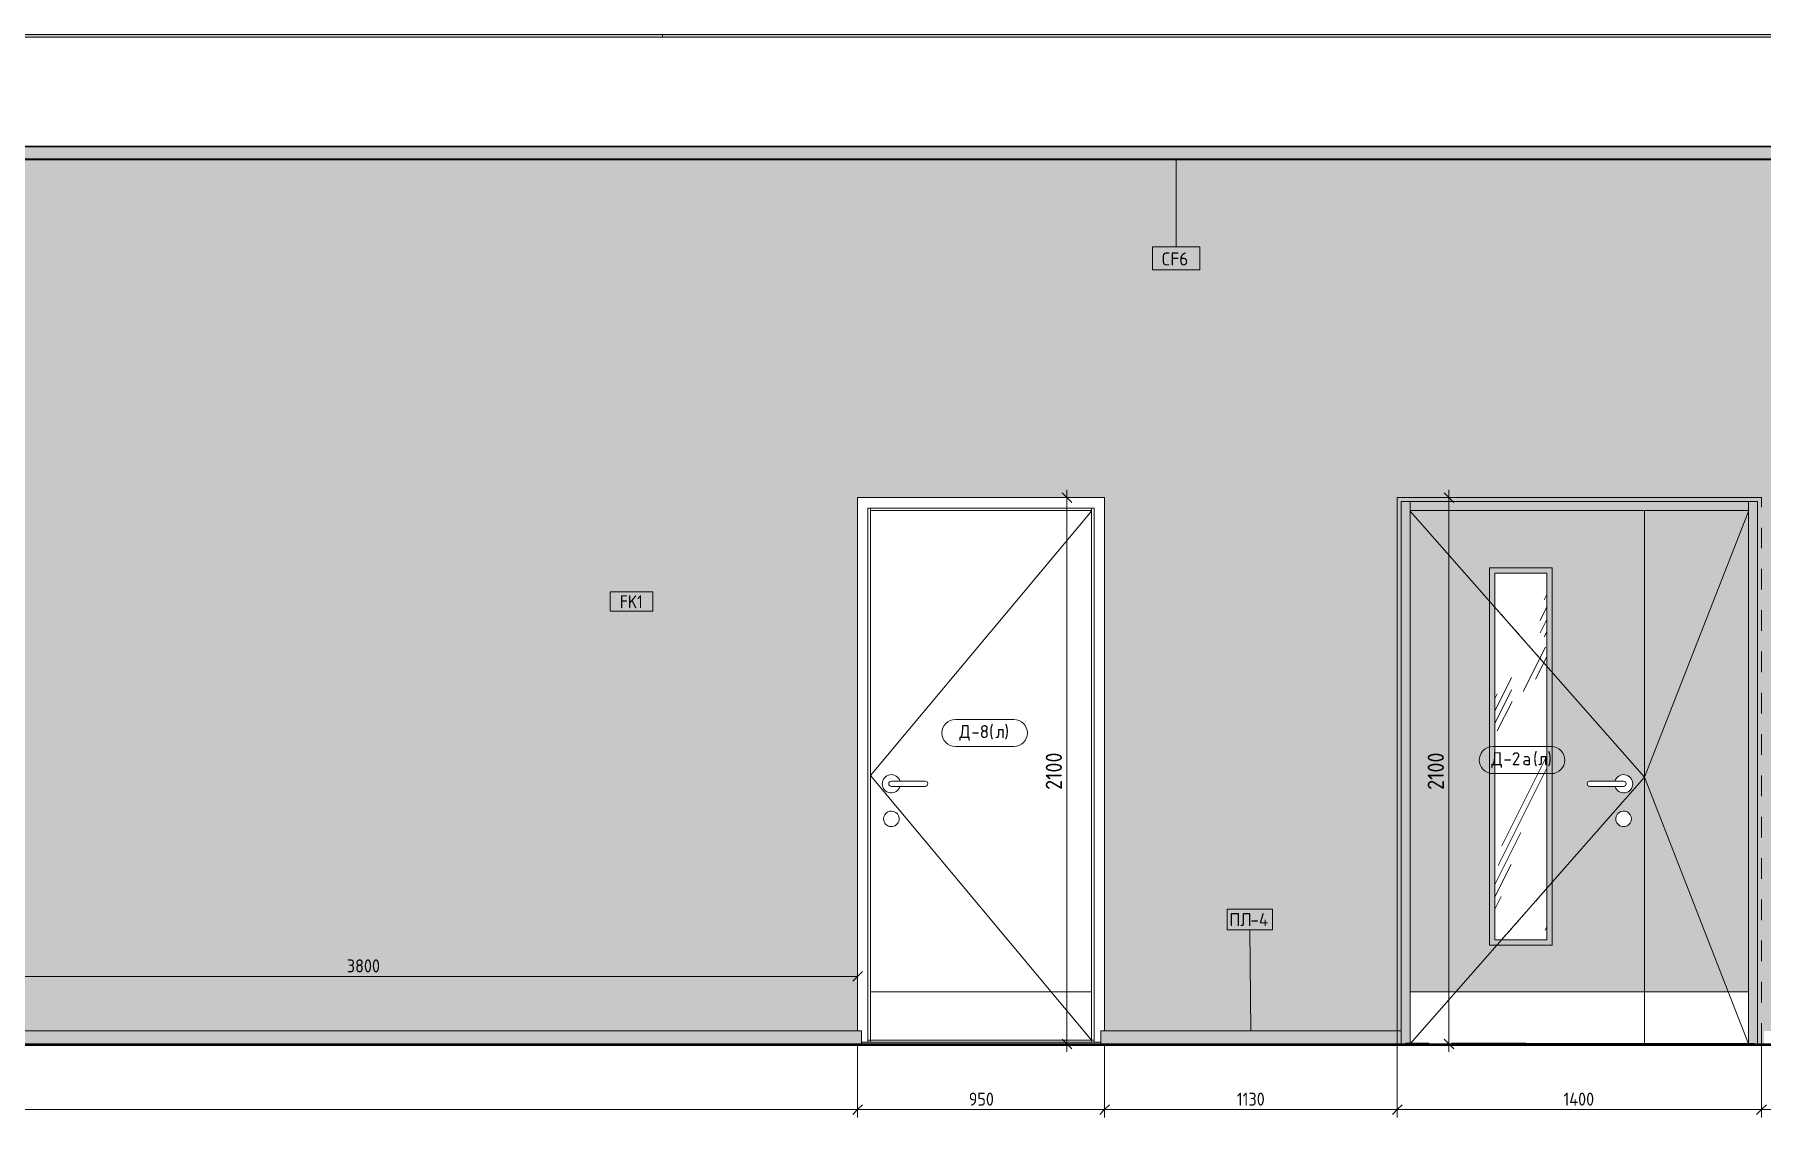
# Model space of a CAD drawing. Header units: millimetres. Extents: x 95091 to 185761, y -1987 to 15323.
# Drawn here: x 166657 to 173296, y 8117 to 12280 of the extents above; entities that cross this region are included whole.
import ezdxf

# ---------------------------------------------------------------- set-up
doc = ezdxf.new("R2010")
doc.units = ezdxf.units.MM
doc.linetypes.add('200_ШТРИХ__ш1_п0_6_', pattern=[40, 25, -15])
doc.linetypes.add('Штрих', pattern=[158.75, 79.375, -79.375])
for name, color, linetype, lineweight in [('A-ANNO-DIMS', 7, 'Continuous', 9), ('A-ANNO-DIMS-25', 7, 'Continuous', 9), ('A-CLNG-IDEN', 7, 'Continuous', 9), ('A-DETL', 7, 'Continuous', 9), ('A-DOOR', 7, 'Continuous', 9), ('A-DOOR-2', 7, 'Штрих', 9), ('A-DOOR-3', 7, '200_ШТРИХ__ш1_п0_6_', 9), ('A-DOOR-FRAM-1', 7, 'Continuous', 9), ('A-DOOR-IDEN', 7, 'Continuous', 9), ('A-FLOR', 7, 'Continuous', 9), ('A-GENM', 7, 'Continuous', 9), ('A-GENM-IDEN', 7, 'Continuous', 9), ('A-WALL-IDEN', 7, 'Continuous', 9), ('A-WALL-PATT', 7, 'Continuous', 9), ('I-WALL', 7, 'Continuous', 9), ('Ограждение', 7, 'Continuous', 9), ('Поручни', 7, 'Continuous', 9)]:
    doc.layers.add(name, color=color, linetype=linetype, lineweight=lineweight)
for name, color, linetype, lineweight, true_color in [('A-CLNG-1', 7, 'Continuous', 9, 0x787878), ('A-CLNG-FNSH-1', 7, 'Continuous', 30, 0x3c3c3c), ('A-FLOR-1', 7, 'Continuous', 9, 0x787878), ('A-FLOR-FNSH-1', 7, 'Continuous', 30, 0x3c3c3c)]:
    doc.layers.add(name, color=color, linetype=linetype, lineweight=lineweight, true_color=true_color)
doc.styles.add('GOST Common_5', font='GOST_Common.ttf', dxfattribs={"width": 0.9, "height": 50})
doc.styles.add('GOST Common_6', font='GOST_Common.ttf', dxfattribs={"height": 50})
doc.styles.add('ISOCPEUR_2', font='isocpeur.ttf', dxfattribs={"width": 0.9, "height": 62.5})
doc.styles.add('ISOCPEUR_3', font='isocpeur.ttf', dxfattribs={"width": 0.9, "height": 50})
doc.dimstyles.new('ISO-2_0_0_9К_Средний_округл2', dxfattribs={"dimscale": 304.8, "dimtxt": 49.799059, "dimasz": 0.123031, "dimexe": 0.098425, "dimexo": 0, "dimgap": 0, "dimtad": 1, "dimdec": 0, "dimrnd": 10, "dimzin": 0, "dimdsep": 46, "dimtxsty": 'ISOCPEUR_3', "dimblk1": 'OBLIQUE', "dimblk2": 'OBLIQUE', "dimsah": 1, "dimcen": 0.09, "dimdle": 0.098425, "dimazin": 0, "dimtfac": 1, "dimtdec": 4, "dimtix": 1, "dimtmove": 0, "dimatfit": 3, "dimfxl": 1, "dimtvp": 1, "dimtolj": 1, "dimtzin": 0, "dimarcsym": 2})
doc.dimstyles.new('ISO-2_5_0_9К_БОЛЬШОЙ_1', dxfattribs={"dimscale": 304.8, "dimtxt": 62.248823, "dimasz": 0.123031, "dimexe": 0.098425, "dimexo": 0.246063, "dimgap": 0, "dimtad": 1, "dimdec": 0, "dimrnd": 10, "dimzin": 0, "dimdsep": 46, "dimtxsty": 'ISOCPEUR_2', "dimblk1": 'OBLIQUE', "dimblk2": 'OBLIQUE', "dimsah": 1, "dimcen": 0.09, "dimdle": 0.098425, "dimazin": 0, "dimtfac": 1, "dimtdec": 4, "dimtix": 1, "dimtmove": 0, "dimatfit": 3, "dimfxl": 1, "dimtvp": 1, "dimtolj": 1, "dimtzin": 0, "dimarcsym": 2})

# ---------------------------------------------------------------- blocks, each defined once
blk = doc.blocks.new('110_Дверь_СКБ_2Ст - Д-2а_л_ Из коридора на лестницу-32216062-Развертка 3_42-3')
at = {"layer": 'A-DOOR'}
h = blk.add_hatch(color=256, dxfattribs=at)
h.paths.add_polyline_path([(-108792.5, 8600), (-108155, 8600), (-108155, 10450), (-109055, 10450), (-109055, 8600), (-108892.5, 8600)])
h.paths.add_polyline_path([(-108530, 8800), (-108730, 8800), (-108730, 10210), (-108530, 10210), (-108530, 8880.3)])
h.paths.add_polyline_path([(-108232.9, 9235.1), (-108240.3, 9235.5), (-108247.5, 9237.7), (-108253.8, 9241.6), (-108259, 9247), (-108262.7, 9253.5), (-108264.7, 9260.7), (-108264.7, 9268.8), (-108263, 9275.6), (-108259, 9282.8), (-108254.4, 9287.9), (-108248.1, 9292), (-108240.9, 9294.4), (-108233.4, 9295), (-108225.9, 9293.6), (-108219.1, 9290.4), (-108213.2, 9285.6), (-108208.7, 9279.5), (-108206, 9272.5), (-108205, 9265), (-108206, 9257.5), (-108208.7, 9250.6), (-108213, 9244.6), (-108218.8, 9239.8), (-108225.5, 9236.5), (-108230.8, 9235.5)])
h.paths.add_polyline_path([(-108234.5, 9365), (-108243.5, 9366), (-108251.9, 9369.3), (-108259.2, 9374.7), (-108264.9, 9381.7), (-108268.5, 9390), (-108365, 9390), (-108367.6, 9390.3), (-108370, 9391.3), (-108372.3, 9393.2), (-108373.7, 9395), (-108374.7, 9397.4), (-108375, 9400), (-108374.7, 9402.6), (-108373.7, 9405), (-108372.1, 9407.1), (-108370, 9408.7), (-108367.6, 9409.7), (-108365, 9410), (-108268.5, 9410), (-108264.9, 9418.3), (-108259.2, 9425.3), (-108251.9, 9430.7), (-108243.5, 9434), (-108234.5, 9435), (-108225.5, 9433.7), (-108217.2, 9430.1), (-108210.1, 9424.6), (-108204.6, 9417.3), (-108201.2, 9409), (-108200, 9400), (-108201.6, 9390), (-108204.6, 9382.7), (-108210.1, 9375.4), (-108217.2, 9369.9), (-108225.5, 9366.3), (-108232.4, 9365.3)])
blk.add_hatch(color=256, dxfattribs=at).paths.add_polyline_path([(-107844.7, 8600), (-107755, 8600), (-107755, 10450), (-108155, 10450), (-108155, 8600)])
h = blk.add_hatch(dxfattribs=at)
h.set_pattern_fill('FP_20', color=256, style=0, pattern_type=2)
h.set_pattern_definition([(63.435, (87.9, 31.75), (-255.5833, 766.7475), [317.5, -190.5, 317.5, -190.5, -403.903]), (63.435, (87.9, 31.75), (-255.5833, 766.7475), [-1016, 127, -276.903]), (63.435, (72.03, 47.6), (-255.5833, 766.7475), [254, -317.5, 190.5, -190.5, -467.403]), (63.435, (72.03, 47.6), (-255.5833, 766.7475), [-952.5, 222.25, -245.153]), (63.435, (72.03, 95.25), (-255.5833, 766.7475), [190.5, -381, 127, -190.5, -530.903]), (63.435, (72.03, 95.25), (-255.5833, 766.7475), [-889, 285.75, -245.153]), (63.435, (119.66, 47.6), (-255.5833, 766.7475), [190.5, -381, 158.75, -6404.653]), (63.435, (167.3, 95.25), (-255.5833, 766.7475), [95.25, -476.25, 63.5, -6499.903]), (63.435, (87.9, 174.6), (-255.5833, 766.7475), [63.5, -476.25, 63.5, -254, -562.653]), (63.435, (87.9, 174.6), (-255.5833, 766.7475), [-857.25, 158.75, -403.903]), (63.435, (373.65, 127), (-255.5833, 766.7475), [317.5, -476.25, 381, -251.503]), (63.435, (373.65, 79.4), (-255.5833, 766.7475), [444.5, -317.5, 476.25, -188.003]), (63.435, (405.4, 95.25), (-255.5833, 766.7475), [508, -254, 381, -276.903]), (63.435, (453.03, 142.9), (-255.5833, 766.7475), [317.5, -444.5, 254, -403.903]), (63.435, (405.4, 238.1), (-255.5833, 766.7475), [158.75, -635, 190.5, -435.653]), (63.435, (500.65, 190.5), (-255.5833, 766.7475), [127, -635, 127, -530.903])])
h.paths.add_polyline_path([(-108548.1, 8800), (-108530, 8800), (-108530, 10210), (-108730, 10210), (-108730, 8800)])
at = {"layer": 'A-DOOR-FRAM-1'}
for points in [[(-107705, 8400), (-107705, 10500), (-109105, 10500), (-109105, 8450), (-109090, 8450), (-109090, 10485), (-107720, 10485), (-107720, 8400)], [(-109090, 8400), (-109073.4, 8400), (-109073.4, 8402), (-109055, 8402), (-109055, 10485), (-109090, 10485), (-109090, 8402)], [(-107899.2, 10450), (-107755, 10450), (-107755, 10485), (-109055, 10485), (-109055, 10450), (-107969.4, 10450)], [(-107732.2, 8400), (-107720, 8400.2), (-107720, 10485), (-107755, 10485), (-107755, 8402), (-107732.2, 8402), (-107732.2, 8400.4)]]:
    blk.add_hatch(color=256, dxfattribs=at).paths.add_polyline_path(points)
at = {"layer": 'A-DOOR'}
for p, q in [((-108155, 10450), (-109055, 10450)), ((-109055, 8600), (-109055, 10450)), ((-108155, 10450), (-108155, 8600)), ((-107755, 10450), (-108155, 10450)), ((-108155, 8600), (-108155, 10450)), ((-107755, 10450), (-107755, 8600)), ((-108510, 10230), (-108750, 10230)), ((-108750, 10230), (-108750, 8780)), ((-108510, 10230), (-108510, 8780)), ((-108730, 10210), (-108730, 8800)), ((-108530, 10210), (-108730, 10210)), ((-108530, 8800), (-108530, 10210)), ((-108365, 9410), (-108235, 9410)), ((-108235, 9390), (-108365, 9390)), ((-108235, 9410), (-108268.5, 9410)), ((-108268.5, 9390), (-108235, 9390)), ((-108510, 8780), (-108750, 8780)), ((-108730, 8800), (-108530, 8800)), ((-109055, 8600), (-108155, 8600)), ((-109055, 8402), (-109055, 8600)), ((-108155, 8402), (-108155, 8600)), ((-107755, 8600), (-108155, 8600)), ((-108155, 8600), (-108155, 8402)), ((-107755, 8402), (-107755, 8600))]:
    blk.add_line(p, q, dxfattribs=at)
for centre, radius, start, end in [((-108235, 9400), 35, 0, 163.39845), ((-108365, 9400), 10, 90, 270), ((-108235, 9400), 35, 196.60155, 0), ((-108235, 9400), 10, 270, 90), ((-108235, 9400), 10, 270, 90), ((-108235, 9265), 30, 0, 188.16992), ((-108235, 9265), 30, 188.16992, 0)]:
    blk.add_arc(centre, radius, start, end, dxfattribs=at)
at = {"layer": 'A-DOOR-2'}
for p, q in [((-107705, 10500), (-109105, 10500)), ((-109105, 8400), (-109105, 10500)), ((-107705, 10500), (-109105, 10500)), ((-109105, 8400), (-109105, 10500)), ((-107705, 8400), (-107705, 10500)), ((-107705, 8400), (-107705, 10500))]:
    blk.add_line(p, q, dxfattribs=at)
at = {"layer": 'A-DOOR-3'}
for p, q in [((-108730, 10078.9), (-108530, 9851.4)), ((-108530, 8997.9), (-108703.8, 8800))]:
    blk.add_line(p, q, dxfattribs=at)
at = {"layer": 'A-DOOR-FRAM-1'}
for p, q in [((-109090, 8450), (-109090, 10485)), ((-109090, 10485), (-107720, 10485)), ((-109055, 10450), (-109055, 10485)), ((-109055, 10485), (-109055, 8600)), ((-107755, 10450), (-109055, 10450)), ((-107755, 10485), (-107755, 10450)), ((-107755, 10485), (-107755, 8600)), ((-107720, 10485), (-107720, 8400))]:
    blk.add_line(p, q, dxfattribs=at)
blk = doc.blocks.new('110_Дверь_СКБ_1Ст_Внутренняя1 - Д-8 950x2100h_охрана-31784688-Развертка 3_42-3')
at = {"layer": 'A-DOOR'}
for p, q in [((-110280, 10448.3), (-111130, 9432)), ((-111130, 9432), (-110280, 8414)), ((-110920, 9410), (-111050, 9410)), ((-111050, 9410), (-111016.5, 9410)), ((-111050, 9390), (-110920, 9390)), ((-111016.5, 9390), (-111050, 9390)), ((-110280, 8600), (-111130, 8600))]:
    blk.add_line(p, q, dxfattribs=at)
for centre, radius, start, end in [((-111050, 9400), 35, 16.60155, 180), ((-111050, 9400), 35, 180, 343.39845), ((-111050, 9400), 10, 90, 270), ((-111050, 9400), 10, 90, 270), ((-110920, 9400), 10, 270, 90), ((-111050, 9265), 30, 351.83008, 180), ((-111050, 9265), 30, 180, 351.83008)]:
    blk.add_arc(centre, radius, start, end, dxfattribs=at)
at = {"layer": 'A-DOOR-FRAM-1'}
for p, q in [((-111140, 8406.3), (-111140, 10460)), ((-111140, 10460), (-110270, 10460)), ((-111130, 10450), (-111130, 10460)), ((-111130, 10460), (-111130, 8406.3)), ((-111130, 10450), (-110280, 10450)), ((-110280, 10460), (-110280, 10450)), ((-110280, 8406.3), (-110280, 10460)), ((-110270, 10460), (-110270, 8406.3)), ((-110270, 8414), (-111140, 8414))]:
    blk.add_line(p, q, dxfattribs=at)
blk = doc.blocks.new('Плинтус - Плинтус светлый _сад_-33412397-Развертка 3_42-3')
at = {"layer": 'A-GENM'}
blk.add_hatch(color=256, dxfattribs=at).paths.add_polyline_path([(-111362, 8400), (-111165, 8400), (-111165, 8450), (-121174, 8450), (-121174, 8402), (-120610, 8402), (-120610, 8400), (-111713.7, 8400)])
for p in [(-121174, 8450), (-111165, 8400)]:
    blk.add_line(p, (-111165, 8450), dxfattribs=at)
blk = doc.blocks.new('Плинтус - Плинтус светлый _сад_-33412398-Развертка 3_42-3')
at = {"layer": 'A-GENM'}
blk.add_hatch(color=256, dxfattribs=at).paths.add_polyline_path([(-109251.6, 8400), (-109090, 8400), (-109090, 8450), (-110245, 8450), (-110245, 8400), (-109603.3, 8400)])
for p, q in [((-110245, 8450), (-109090, 8450)), ((-110245, 8450), (-110245, 8400)), ((-109090, 8400), (-109090, 8450))]:
    blk.add_line(p, q, dxfattribs=at)
blk = doc.blocks.new('Ограждение - Ограждение-32882362-Развертка 3_42-3')
at = {"layer": 'Ограждение'}
blk.add_hatch(color=256, dxfattribs=at).paths.add_polyline_path([(-110270, 8400), (-110245, 8400), (-110245, 8406.3), (-111165, 8406.3), (-111165, 8400), (-110280, 8400)])
at = {"layer": 'Поручни'}
blk.add_line((-111165, 8406.3), (-110245, 8406.3), dxfattribs=at)
blk = doc.blocks.new('DIMBLOCK32-Развертка 3_42-3')
at = {"layer": 'A-ANNO-DIMS-25'}
for p, q in [((159811, 8400), (159811, 8117.2)), ((159811, 8147.2), (159811, 8400)), ((169821, 8400), (169821, 8117.2)), ((169821, 8147.2), (169821, 8400)), ((159781, 8147.2), (169821, 8147.2))]:
    blk.add_line(p, q, dxfattribs=at)
at = {"layer": 'A-ANNO-DIMS-25', "lineweight": 20}
for p, q in [((159811, 8147.2), (159829.8, 8166)), ((169821, 8147.2), (169839.8, 8166)), ((159811, 8147.2), (159792.3, 8128.5)), ((169821, 8147.2), (169802.3, 8128.5))]:
    blk.add_line(p, q, dxfattribs=at)
at = {"layer": 'A-ANNO-DIMS-25', "color": 0, "insert": (164745.6, 8212.6), "char_height": 50, "width": 168.934, "attachment_point": 1, "line_spacing_factor": 1.149209, "style": 'ISOCPEUR_3'}
blk.add_mtext('10010', dxfattribs=at)
blk = doc.blocks.new('_Oblique')
at = {"color": 0, "linetype": 'ByBlock', "lineweight": -2}
blk.add_line((-0.5, -0.5), (0.5, 0.5), dxfattribs=at)
blk = doc.blocks.new('DIMBLOCK33-Развертка 3_42-3')
at = {"layer": 'A-ANNO-DIMS-25'}
for p, q in [((169821, 8400), (169821, 8117.2)), ((169821, 8147.2), (169821, 8400)), ((170771, 8400), (170771, 8117.2)), ((170771, 8147.2), (170771, 8400)), ((169821, 8147.2), (170771, 8147.2))]:
    blk.add_line(p, q, dxfattribs=at)
at = {"layer": 'A-ANNO-DIMS-25', "lineweight": 20}
for p, q in [((169821, 8147.2), (169839.8, 8166)), ((170771, 8147.2), (170789.8, 8166)), ((169821, 8147.2), (169802.3, 8128.5)), ((170771, 8147.2), (170752.3, 8128.5))]:
    blk.add_line(p, q, dxfattribs=at)
at = {"layer": 'A-ANNO-DIMS-25', "color": 0, "insert": (170248.6, 8212.6), "char_height": 50, "width": 113.772, "attachment_point": 1, "line_spacing_factor": 1.149209, "style": 'ISOCPEUR_3'}
blk.add_mtext('950', dxfattribs=at)
blk = doc.blocks.new('DIMBLOCK34-Развертка 3_42-3')
at = {"layer": 'A-ANNO-DIMS-25'}
for p, q in [((170771, 8400), (170771, 8117.2)), ((170771, 8147.2), (170771, 8400)), ((171896, 8400), (171896, 8117.2)), ((171896, 8147.2), (171896, 8400)), ((170771, 8147.2), (171896, 8147.2))]:
    blk.add_line(p, q, dxfattribs=at)
at = {"layer": 'A-ANNO-DIMS-25', "lineweight": 20}
for p, q in [((170771, 8147.2), (170789.8, 8166)), ((171896, 8147.2), (171914.8, 8166)), ((170771, 8147.2), (170752.3, 8128.5)), ((171896, 8147.2), (171877.3, 8128.5))]:
    blk.add_line(p, q, dxfattribs=at)
at = {"layer": 'A-ANNO-DIMS-25', "color": 0, "insert": (171278.9, 8212.6), "char_height": 50, "width": 131.01, "attachment_point": 1, "line_spacing_factor": 1.149209, "style": 'ISOCPEUR_3'}
blk.add_mtext('1130', dxfattribs=at)
blk = doc.blocks.new('DIMBLOCK35-Развертка 3_42-3')
at = {"layer": 'A-ANNO-DIMS-25'}
for p, q in [((171896, 8400), (171896, 8117.2)), ((171896, 8147.2), (171896, 8400)), ((173296, 8400), (173296, 8117.2)), ((173296, 8147.2), (173296, 8400)), ((171896, 8147.2), (173296, 8147.2))]:
    blk.add_line(p, q, dxfattribs=at)
at = {"layer": 'A-ANNO-DIMS-25', "lineweight": 20}
for p, q in [((171896, 8147.2), (171914.8, 8166)), ((173296, 8147.2), (173314.8, 8166)), ((171896, 8147.2), (171877.3, 8128.5)), ((173296, 8147.2), (173277.3, 8128.5))]:
    blk.add_line(p, q, dxfattribs=at)
at = {"layer": 'A-ANNO-DIMS-25', "color": 0, "insert": (172534.7, 8212.6), "char_height": 50, "width": 147.099, "attachment_point": 1, "line_spacing_factor": 1.149209, "style": 'ISOCPEUR_3'}
blk.add_mtext('1400', dxfattribs=at)
blk = doc.blocks.new('DIMBLOCK36-Развертка 3_42-3')
at = {"layer": 'A-ANNO-DIMS-25'}
for p, q in [((173296, 8400), (173296, 8117.2)), ((173296, 8147.2), (173296, 8400)), ((175906, 8400), (175906, 8117.2)), ((175906, 8147.2), (175906, 8400)), ((173296, 8147.2), (175906, 8147.2))]:
    blk.add_line(p, q, dxfattribs=at)
at = {"layer": 'A-ANNO-DIMS-25', "lineweight": 20}
for p, q in [((173296, 8147.2), (173314.8, 8166)), ((175906, 8147.2), (175924.8, 8166)), ((173296, 8147.2), (173277.3, 8128.5)), ((175906, 8147.2), (175887.3, 8128.5))]:
    blk.add_line(p, q, dxfattribs=at)
at = {"layer": 'A-ANNO-DIMS-25', "color": 0, "insert": (174542.1, 8212.6), "char_height": 50, "width": 141.353, "attachment_point": 1, "line_spacing_factor": 1.149209, "style": 'ISOCPEUR_3'}
blk.add_mtext('2610', dxfattribs=at)
blk = doc.blocks.new('М_потолков - Марка_ Имя типа-25382930-Развертка 3_42-3')
at = {"layer": 'A-CLNG-IDEN'}
for p, q in [((-109864.4, 11464.4), (-110045.6, 11464.4)), ((-110045.6, 11464.4), (-110045.6, 11375)), ((-109864.4, 11375), (-109864.4, 11464.4)), ((-110045.6, 11375), (-109864.4, 11375))]:
    blk.add_line(p, q, dxfattribs=at)
blk = doc.blocks.new('Mark Reiling - Mark Reiling-26174330-Развертка 3_42-3')
at = {"layer": 'A-GENM-IDEN'}
for p, q in [((-102328.7, 8917.8), (-102328.7, 8839)), ((-102328.7, 8917.8), (-102155.2, 8917.8)), ((-102155.2, 8917.8), (-102328.7, 8917.8)), ((-102328.7, 8917.8), (-102328.7, 8839)), ((-102155.2, 8839), (-102155.2, 8917.8)), ((-102155.2, 8839), (-102155.2, 8917.8)), ((-102328.7, 8839), (-102155.2, 8839)), ((-102328.7, 8839), (-102155.2, 8839))]:
    blk.add_line(p, q, dxfattribs=at)
blk = doc.blocks.new('М_стена_0001 - Типоразмер_без рамки-25382661-Развертка 3_42-3')
at = {"layer": 'A-WALL-IDEN'}
for p, q in [((-111967.1, 10138.1), (-112130.4, 10138.1)), ((-112130.4, 10138.1), (-112130.4, 10063.1)), ((-111967.1, 10063.1), (-111967.1, 10138.1)), ((-112130.4, 10063.1), (-111967.1, 10063.1))]:
    blk.add_line(p, q, dxfattribs=at)
blk = doc.blocks.new('М_двери - Типоразмер_рамка-25223575-Развертка 3_42-3')
at = {"layer": 'A-DOOR-IDEN'}
for p, q in [((-110579.1, 9647), (-110803.9, 9647)), ((-110803.9, 9543), (-110579.1, 9543))]:
    blk.add_line(p, q, dxfattribs=at)
for centre, start, end in [((-110803.9, 9595), 90, 270), ((-110579.1, 9595), 270, 90)]:
    blk.add_arc(centre, 52, start, end, dxfattribs=at)
blk = doc.blocks.new('DIMBLOCK39-Развертка 3_42-3')
at = {"layer": 'A-ANNO-DIMS-25'}
for p, q in [((170674.7, 10500), (170596.2, 10500)), ((170626.2, 8370), (170626.2, 10530)), ((170626.2, 10500), (170674.7, 10500)), ((170674.7, 8400), (170596.2, 8400)), ((170626.2, 8400), (170674.7, 8400))]:
    blk.add_line(p, q, dxfattribs=at)
at = {"layer": 'A-ANNO-DIMS-25', "lineweight": 20}
for p, q in [((170626.2, 10500), (170607.4, 10518.8)), ((170626.2, 10500), (170644.9, 10481.2)), ((170626.2, 8400), (170607.4, 8418.7)), ((170626.2, 8400), (170644.9, 8381.2))]:
    blk.add_line(p, q, dxfattribs=at)
at = {"layer": 'A-ANNO-DIMS-25', "color": 0, "insert": (170544.5, 9376.4), "char_height": 62.5, "width": 176.691, "attachment_point": 1, "rotation": 90, "line_spacing_factor": 1.149209, "style": 'ISOCPEUR_2'}
blk.add_mtext('2100', dxfattribs=at)
blk = doc.blocks.new('DIMBLOCK41-Развертка 3_42-3')
at = {"layer": 'A-ANNO-DIMS-25', "lineweight": 20}
for p, q in [((166021, 8659.6), (166002.3, 8640.8)), ((166021, 8659.6), (166039.8, 8678.3)), ((169821, 8659.6), (169802.3, 8640.8)), ((169821, 8659.6), (169839.8, 8678.3))]:
    blk.add_line(p, q, dxfattribs=at)
at = {"layer": 'A-ANNO-DIMS-25'}
for p, q in [((166021, 8686.1), (166021, 8629.6)), ((166021, 8659.6), (166021, 8686.1)), ((166021, 8659.6), (169821, 8659.6)), ((169821, 8686.1), (169821, 8629.6)), ((169821, 8659.6), (169821, 8686.1))]:
    blk.add_line(p, q, dxfattribs=at)
at = {"layer": 'A-ANNO-DIMS-25', "color": 0, "insert": (167857.8, 8724.9), "char_height": 50, "width": 151.696, "attachment_point": 1, "line_spacing_factor": 1.149209, "style": 'ISOCPEUR_3'}
blk.add_mtext('3800', dxfattribs=at)
blk = doc.blocks.new('DIMBLOCK42-Развертка 3_42-3')
at = {"layer": 'A-ANNO-DIMS-25'}
for p, q in [((172142.9, 10500), (172064.4, 10500)), ((172094.4, 8370), (172094.4, 10530)), ((172094.4, 10500), (172142.9, 10500)), ((172142.9, 8400), (172064.4, 8400)), ((172094.4, 8400), (172142.9, 8400))]:
    blk.add_line(p, q, dxfattribs=at)
at = {"layer": 'A-ANNO-DIMS-25', "lineweight": 20}
for p, q in [((172094.4, 10500), (172075.6, 10518.7)), ((172094.4, 10500), (172113.1, 10481.2)), ((172094.4, 8400), (172075.6, 8418.8)), ((172094.4, 8400), (172113.1, 8381.2))]:
    blk.add_line(p, q, dxfattribs=at)
at = {"layer": 'A-ANNO-DIMS-25', "color": 0, "insert": (172012.7, 9376.4), "char_height": 62.5, "width": 176.691, "attachment_point": 1, "rotation": 90, "line_spacing_factor": 1.149209, "style": 'ISOCPEUR_2'}
blk.add_mtext('2100', dxfattribs=at)

msp = doc.modelspace()

# ---------------------------------------------------------------- hatches: boundary and pattern name
at = {"layer": 'A-CLNG-1'}
msp.add_hatch(color=256, dxfattribs=at).paths.add_polyline_path([(176673.7, 11800), (182280, 11800), (182280, 11850), (159812, 11850), (159812, 11800), (175906, 11800)])
at = {"layer": 'A-FLOR'}
for points in [[(172856.6, 8400), (172918.4, 8400), (172918.4, 8402), (172389.8, 8402), (172389.8, 8400), (172846, 8400)], [(172918.4, 8400), (173268.8, 8400), (173268.8, 8402), (172918.4, 8402)]]:
    msp.add_hatch(color=256, dxfattribs=at).paths.add_polyline_path(points)
at = {"layer": 'A-FLOR-1'}
msp.add_hatch(color=256, dxfattribs=at).paths.add_polyline_path([(182172.9, 8394.6), (182301, 8394.6), (182301, 8395), (159790.5, 8395), (159790.5, 8394.6), (182153.3, 8394.6)])
h = msp.add_hatch(color=256, dxfattribs=at)
h.paths.add_polyline_path([(171946, 8400), (172017.6, 8400), (172017.6, 8402), (171927.6, 8402), (171927.6, 8400)])
h.paths.add_polyline_path([(172389.8, 8400), (172389.8, 8402), (172104.2, 8402), (172104.2, 8400), (172271, 8400)])
at = {"layer": 'A-WALL-PATT'}
h = msp.add_hatch(color=256, dxfattribs=at)
h.paths.add_polyline_path([(173306, 8400), (173306, 8450), (175906, 8450), (175906, 10500), (177356, 10500), (177356, 8450), (180171, 8450), (180171, 11800), (159812, 11800), (159812, 8450), (169821, 8450), (169821, 10500), (170771, 10500), (170771, 8450), (171896, 8450), (171896, 10500), (173296, 10500), (173296, 8400)])
h.paths.add_polyline_path([(166061.5, 8500), (165961, 8500), (165981.9, 8965.4), (165953.4, 8968.1), (165914.9, 8974.7), (165877, 8984.3), (165840, 8996.9), (165804.1, 9012.2), (165769.6, 9030.4), (165736.5, 9051.2), (165705.1, 9074.5), (165675.7, 9100.1), (165648.4, 9128), (165623.3, 9158), (165600.6, 9189.8), (165580.5, 9223.3), (165563.1, 9258.2), (165548.4, 9294.4), (165536.6, 9331.7), (165527.8, 9369.7), (165525.3, 9371), (165500.6, 9385.4), (165500.1, 9361), (165496.7, 9336.7), (165490.3, 9313.1), (165481.1, 9290.4), (165469.2, 9269), (165454.8, 9249.3), (165438, 9231.4), (165418.2, 9215.1), (165398.6, 9202.5), (165376.6, 9191.8), (165353.4, 9183.9), (165329.5, 9179), (165305.1, 9176.9), (165280.6, 9177.9), (165256.4, 9181.9), (165232.9, 9188.7), (165216.4, 9195.9), (165224.7, 9191.8), (165077.3, 8989), (165099.3, 8500), (164979.3, 8500), (165018.2, 9365.6), (165035, 9366.3), (165005.3, 9365.7), (164973.2, 9368), (164941.5, 9373.4), (164910.5, 9381.8), (164880.4, 9393.1), (164851.5, 9407.2), (164824.1, 9424), (164817.4, 9428.6), (164796.9, 9407.2), (164775.2, 9388.5), (164751.4, 9371.7), (164726, 9357.3), (164699.3, 9345.4), (164671.6, 9336.3), (164643.1, 9329.9), (164612.5, 9326.3), (164594.8, 9325.6), (164632, 8500), (164512, 8500), (164549.3, 9328.9), (164527.2, 9332.7), (164499.1, 9340.5), (164471.8, 9351), (164445.8, 9364.1), (164421.1, 9379.7), (164398.1, 9397.6), (164377, 9417.7), (164357.9, 9439.8), (164341.1, 9463.7), (164326.7, 9489), (164314.9, 9515.7), (164305.7, 9543.4), (164299.3, 9571.9), (164295.7, 9600.8), (164295, 9630), (164297.1, 9659.1), (164268.4, 9656.9), (164239.7, 9657.9), (164211.2, 9662), (164183.3, 9669.1), (164156.4, 9679.3), (164130.7, 9692.3), (164106.6, 9708), (164084.4, 9726.3), (164064.3, 9746.9), (164046.5, 9769.5), (164031.3, 9794), (164018.9, 9819.9), (164009.4, 9847.1), (164002.8, 9875.1), (163999.4, 9903.7), (163999.1, 9932.4), (164001.9, 9961.1), (164007.8, 9989.2), (164016.8, 10016.6), (164028.7, 10042.8), (164043.3, 10067.5), (164060.6, 10090.6), (164049.5, 10117), (164041.4, 10144.4), (164036.3, 10172.6), (164034.3, 10201.2), (164035.3, 10229.8), (164039.5, 10258.2), (164046.7, 10285.9), (164056.9, 10312.7), (164069.9, 10338.2), (164085.6, 10362.1), (164103.8, 10384.2), (164124.3, 10404.3), (164146.8, 10421.9), (164171.2, 10437.1), (164197, 10449.5), (164224, 10459), (164251.9, 10465.6), (164280.3, 10469.1), (164308.9, 10469.5), (164337.4, 10466.8), (164365.5, 10461), (164392.8, 10452.2), (164418.9, 10440.5), (164443.7, 10426.1), (164444.1, 10450.6), (164447.5, 10474.8), (164453.9, 10498.5), (164463.1, 10521.1), (164475, 10542.5), (164489.4, 10562.3), (164506.3, 10580.3), (164525, 10595.8), (164545.5, 10609.1), (164567.6, 10619.8), (164590.8, 10627.7), (164614.7, 10632.6), (164639.1, 10634.7), (164663.6, 10633.7), (164687.8, 10629.7), (164711.2, 10622.9), (164733.7, 10613.2), (164754.9, 10600.8), (164774.3, 10586), (164791.8, 10568.8), (164807.1, 10549.7), (164819.9, 10528.8), (164830.1, 10506.4), (164837.5, 10483.2), (164841.9, 10458.9), (164843.4, 10435.7), (164847.5, 10436.7), (164875, 10440.7), (164863.4, 10461.4), (164854.4, 10483.4), (164848.2, 10506.4), (164845, 10530), (164845, 10555.5), (164847.6, 10577.5), (164853.4, 10600.6), (164862, 10622.7), (164873.4, 10643.7), (164887.2, 10663), (164903.5, 10680.4), (164921.8, 10695.7), (164941.8, 10708.5), (164963.3, 10718.6), (164985.9, 10726), (165009.3, 10730.5), (165033.1, 10732), (165056.8, 10730.5), (165080.2, 10726), (165102.8, 10718.6), (165124.3, 10708.5), (165144.4, 10695.7), (165162.7, 10680.4), (165178.9, 10663), (165192.8, 10643.7), (165204.1, 10622.7), (165212.8, 10600.6), (165218.5, 10577.5), (165221.3, 10553.8), (165221.1, 10530), (165217.9, 10506.4), (165211.8, 10483.4), (165202.8, 10461.4), (165191.1, 10440.7), (165214.4, 10456.8), (165239.3, 10470.3), (165265.5, 10481.1), (165292.8, 10489.1), (165320.7, 10494), (165349, 10495.9), (165377.3, 10494.8), (165405.3, 10490.7), (165432.8, 10483.6), (165459.3, 10473.5), (165484.6, 10460.7), (165508.3, 10445.2), (165530.3, 10427.3), (165550.2, 10407.2), (165567.9, 10385), (165583.1, 10361), (165595.6, 10335.6), (165605.3, 10308.9), (165612.1, 10281.4), (165615.9, 10253.3), (165616.6, 10225), (165614.4, 10196.7), (165609.1, 10168.9), (165600.8, 10141.7), (165628.2, 10148.9), (165656.3, 10153.1), (165684.6, 10154.3), (165712.9, 10152.4), (165740.8, 10147.6), (165769.9, 10138.9), (165794.3, 10129), (165819.2, 10115.5), (165842.6, 10099.4), (165864, 10080.9), (165883.5, 10060), (165900.5, 10037.5), (165915, 10013.2), (165926.8, 9987.4), (165936.3, 9958.4), (165936.7, 9957), (165975.4, 9961.9), (166014.4, 9963.8), (166053.5, 9962.6), (166092.3, 9958.4), (166130.7, 9951.1), (166168.4, 9940.9), (166205.2, 9927.8), (166240.8, 9911.8), (166275.1, 9893.1), (166307.9, 9871.8), (166338.8, 9848), (166367.8, 9821.9), (166394.7, 9793.5), (166419.3, 9763.2), (166441.5, 9731), (166461, 9697.2), (166477.9, 9662), (166492, 9625.5), (166503.2, 9588.1), (166511.4, 9549.9), (166516.6, 9511.2), (166518.8, 9472.2), (166517.9, 9433.2), (166514, 9394.3), (166507.1, 9355.9), (166497.2, 9318.1), (166484.3, 9281.2), (166468.7, 9245.4), (166450.3, 9211), (166429.2, 9178.1), (166405.6, 9146.9), (166379.7, 9117.7), (166351.6, 9090.6), (166321.5, 9065.8), (166289.5, 9043.3), (166255.8, 9023.5), (166220.8, 9006.4), (166184.4, 8992), (166147.1, 8980.5), (166109, 8972), (166088.1, 8969), (166061.5, 8932.5), (166081, 8500)])
h.paths.add_polyline_path([(165072.3, 9098.6), (165186.5, 9212.8), (165186.8, 9212.8), (165169.9, 9225.7), (165151, 9244.6), (165137.1, 9261.9), (165124.3, 9282.8), (165114.1, 9305.1), (165106.8, 9328.4), (165102.3, 9352.5), (165100.8, 9376.9), (165066.5, 9369.8), (165039.3, 9366.5), (165060.2, 9368.7), (165071.2, 9123.1)])
h.paths.add_polyline_path([(165632.8, 9342.1), (165632.8, 9342.3), (165632.2, 9342.2)])
h.paths.add_polyline_path([(165606.3, 9344.8), (165578.7, 9350.5), (165578.9, 9350.5), (165605.6, 9344.9)])
h.paths.add_polyline_path([(165702.6, 9348.3), (165714, 9350.8), (165714, 9351), (165705.1, 9348.9)])
h.paths.add_polyline_path([(165730, 9355.9), (165740, 9359.2), (165740, 9359.5), (165736.5, 9358.2)])
h.paths.add_polyline_path([(165756.2, 9366.3), (165766.3, 9371), (165765, 9370.6), (165764.3, 9370.2)])
h.paths.add_polyline_path([(165781.1, 9379.5), (165788.7, 9383.8), (165792.5, 9386.6), (165788.1, 9383.8)])
h.paths.add_polyline_path([(165804.4, 9395.1), (165810.9, 9399.7), (165814.8, 9403.3), (165810.3, 9399.7)])
h.paths.add_polyline_path([(165825.9, 9413.1), (165831.3, 9417.9), (165835.2, 9422.2), (165830.8, 9417.9)])
h.paths.add_polyline_path([(165845.4, 9433.3), (165849.7, 9438.1), (165853.5, 9443.2), (165849.3, 9438.1)])
h.paths.add_polyline_path([(165862.5, 9455.4), (165865.9, 9460), (165869.4, 9465.9), (165865.6, 9460)])
h.paths.add_polyline_path([(165877.3, 9479.2), (165879.8, 9483.6), (165879.8, 9484.2), (165879.5, 9483.6)])
h.paths.add_polyline_path([(165889.4, 9504.4), (165891.2, 9508.4), (165890.9, 9508.5), (165890.9, 9508.4)])
h.paths.add_polyline_path([(165898.8, 9530.7), (165900, 9534.3), (165899.7, 9534.3)])
h.paths.add_polyline_path([(165905.3, 9557.9), (165906, 9560.9), (165905.7, 9560.9)])
h.paths.add_polyline_path([(165908.9, 9585.6), (165909.2, 9588.1), (165909, 9588)])
h.paths.add_polyline_path([(165909.6, 9613.5), (165909.6, 9615.4), (165909.5, 9615.3)])
h.paths.add_polyline_path([(165907.3, 9641.4), (165907.2, 9642.6), (165907.2, 9642)])
h.paths.add_polyline_path([(165902.1, 9668.8), (165902, 9669.6), (165902, 9669.2)])
h.paths.add_polyline_path([(164677.6, 9674.8), (164676.6, 9689.2), (164676.9, 9681.4)])
h.paths.add_polyline_path([(164676.3, 9705.9), (164676.6, 9719.4), (164676.2, 9714.1)])
h.paths.add_polyline_path([(164678, 9737), (164679.7, 9751.1), (164678.5, 9744.1)])
h.paths.add_polyline_path([(164682.5, 9767.8), (164685.5, 9781.6), (164683.5, 9773.9)])
h.paths.add_polyline_path([(165919.1, 9776.6), (165923.1, 9784.6), (165922.8, 9784.5), (165922.8, 9784.5)])
h.paths.add_polyline_path([(165929.5, 9801.4), (165932.1, 9808.1), (165932.1, 9809.1), (165931.7, 9807.9)])
h.paths.add_polyline_path([(165937.3, 9827.1), (165938.8, 9832.4), (165938.8, 9833.8), (165938.4, 9832.1)])
h.paths.add_polyline_path([(165942.5, 9853.3), (165943.1, 9857.2), (165942.9, 9857.2)])
h.paths.add_polyline_path([(165944.9, 9880), (165945.1, 9882.2), (165944.9, 9882.2)])
h.paths.add_polyline_path([(165944.7, 9906.7), (165944.7, 9907.4), (165944.7, 9906.8)])
at = {"layer": 'I-WALL'}
h = msp.add_hatch(color=256, dxfattribs=at)
h.paths.add_polyline_path([(173641.1, 12270), (173651, 12270), (173651, 12280), (169071, 12280), (169071, 12270), (172452.9, 12270)])
h.paths.add_polyline_path([(161666.2, 12270), (161671, 12270), (161671, 12280), (159791, 12280), (159791, 12270), (161650, 12270)])
msp.add_hatch(color=256, dxfattribs=at).paths.add_polyline_path([(168232.1, 12270), (169071, 12270), (169071, 12280), (161671, 12280), (161671, 12270), (165418.2, 12270)])

# ---------------------------------------------------------------- linework, layer by layer
at = {"layer": 'A-CLNG-FNSH-1'}
for p, q in [((182280, 11850), (159812, 11850)), ((182280, 11801), (159812, 11801)), ((159812, 11800), (182280, 11800))]:
    msp.add_line(p, q, dxfattribs=at)
at = {"layer": 'A-CLNG-IDEN'}
msp.add_line((171046, 11800), (171046, 11464.4), dxfattribs=at)
at = {"layer": 'A-DETL'}
for q in [(171946, 10448.4), (173247.4, 10450), (171946, 8400), (173246, 8400)]:
    msp.add_line((172846, 9425), q, dxfattribs=at)
at = {"layer": 'A-FLOR'}
for p, q in [((159791, 12280), (182301.4, 12280)), ((181499.7, 8400), (159790.5, 8400)), ((172389.8, 8402), (173268.8, 8402)), ((172918.4, 8400), (172918.4, 8402)), ((173268.8, 8402), (173268.8, 8400))]:
    msp.add_line(p, q, dxfattribs=at)
at = {"layer": 'A-FLOR-FNSH-1'}
for p, q in [((182301, 8395), (159790.5, 8395)), ((172017.6, 8402), (171927.6, 8402)), ((171927.6, 8402), (171927.6, 8400)), ((171927.6, 8400), (172017.6, 8400)), ((172017.6, 8400), (172017.6, 8402)), ((172389.8, 8402), (172104.2, 8402)), ((172104.2, 8402), (172104.2, 8400)), ((172104.2, 8400), (172389.8, 8400)), ((172389.8, 8400), (172389.8, 8402))]:
    msp.add_line(p, q, dxfattribs=at)
at = {"layer": 'A-GENM-IDEN'}
msp.add_line((171333.5, 8450), (171329.1, 8838), dxfattribs=at)
at = {"layer": 'I-WALL'}
for p, q in [((182281, 12270), (159811, 12270)), ((169071, 12280), (169071, 12270)), ((169821, 8450), (169821, 10500)), ((169821, 10500), (170771, 10500)), ((170771, 10500), (170771, 8450)), ((171896, 8450), (171896, 10500)), ((171896, 10500), (173296, 10500))]:
    msp.add_line(p, q, dxfattribs=at)

# ---------------------------------------------------------------- block references
at = {"layer": 'A-CLNG-IDEN'}
msp.add_blockref('М_потолков - Марка_ Имя типа-25382930-Развертка 3_42-3', (281001, 0), dxfattribs=at)
at = {"layer": 'A-DOOR'}
msp.add_blockref('110_Дверь_СКБ_1Ст_Внутренняя1 - Д-8 950x2100h_охрана-31784688-Развертка 3_42-3', (281001, 0), dxfattribs=at)
at = {"layer": 'A-DOOR-FRAM-1'}
msp.add_blockref('110_Дверь_СКБ_2Ст - Д-2а_л_ Из коридора на лестницу-32216062-Развертка 3_42-3', (281001, 0), dxfattribs=at)
at = {"layer": 'A-DOOR-IDEN'}
for p in [(281001, 0), (283067.2, -104)]:
    msp.add_blockref('М_двери - Типоразмер_рамка-25223575-Развертка 3_42-3', p, dxfattribs=at)
at = {"layer": 'A-GENM'}
for name in ['Плинтус - Плинтус светлый _сад_-33412397-Развертка 3_42-3', 'Плинтус - Плинтус светлый _сад_-33412398-Развертка 3_42-3']:
    msp.add_blockref(name, (281001, 0), dxfattribs=at)
at = {"layer": 'A-GENM-IDEN'}
msp.add_blockref('Mark Reiling - Mark Reiling-26174330-Развертка 3_42-3', (273571, 0), dxfattribs=at)
at = {"layer": 'A-WALL-IDEN'}
msp.add_blockref('М_стена_0001 - Типоразмер_без рамки-25382661-Развертка 3_42-3', (281001, 0), dxfattribs=at)
at = {"layer": 'Поручни'}
msp.add_blockref('Ограждение - Ограждение-32882362-Развертка 3_42-3', (281001, 0), dxfattribs=at)

# ---------------------------------------------------------------- texts
at = {"layer": 'A-CLNG-IDEN', "insert": (170989.5, 11442.3), "char_height": 50, "width": 132.278, "attachment_point": 1, "style": 'GOST Common_6'}
msp.add_mtext('CF6', dxfattribs=at)
at = {"layer": 'A-DOOR-IDEN', "char_height": 50, "attachment_point": 1, "style": 'GOST Common_6'}
for s, insert, width in [('-8(', (170258.4, 9625.3), 112.236), ('\\fGOST Common|b0|i0|c204|p34|;)', (170385.7, 9625.3), 24.051), ('\\fGOST Common|b0|i0|c204|p34|;Д', (170212.1, 9625.3), 56.118), ('\\fGOST Common|b0|i0|c204|p34|;л', (170351, 9625.3), 42.089), ('\\fGOST Common|b0|i0|c204|p34|;Д', (172257.6, 9521.3), 56.118), ('-2', (172303.9, 9521.3), 88.186), ('\\fGOST Common|b0|i0|c204|p34|;а', (172376.7, 9521.3), 50.105), ('\\fGOST Common|b0|i0|c204|p34|;(', (172418, 9521.3), 24.051), ('\\fGOST Common|b0|i0|c204|p34|;л', (172437.9, 9521.3), 42.089), ('\\fGOST Common|b0|i0|c204|p34|;)', (172472.6, 9521.3), 24.051)]:
    msp.add_mtext(s, dxfattribs=dict(at, insert=insert, width=width))
at = {"layer": 'A-GENM-IDEN', "char_height": 50, "attachment_point": 1, "style": 'GOST Common_6'}
for s, insert, width in [('ПЛ', (171250.5, 8902.8), 98.207), ('-4', (171331.6, 8902.8), 94.198)]:
    msp.add_mtext(s, dxfattribs=dict(at, insert=insert, width=width))
at = {"layer": 'A-WALL-IDEN', "insert": (168907.4, 10124.5), "char_height": 50, "width": 111.835, "attachment_point": 1, "style": 'GOST Common_5'}
msp.add_mtext('FK1', dxfattribs=at)

# ---------------------------------------------------------------- dimensions: what is measured, and where the dimension line sits
at = {"layer": 'A-ANNO-DIMS'}
for base, p1, p2, picture, middle in [((170626.2, 10500), (170599.7, 8400), (170599.7, 10500), 'DIMBLOCK39-Развертка 3_42-3', (170594.9, 9450)), ((172094.4, 10500), (172067.9, 8400), (172067.9, 10500), 'DIMBLOCK42-Развертка 3_42-3', (172063.1, 9450))]:
    dim = msp.add_linear_dim(base=base, p1=p1, p2=p2, angle=90, dimstyle='ISO-2_5_0_9К_БОЛЬШОЙ_1', override={"dimpost": '<>', "dimfxl": 2100}, dxfattribs=at)
    dim.commit()
    dim.dimension.update_dxf_attribs({"geometry": picture, "text_midpoint": middle})
for base, p1, p2, override, picture, middle in [((169821, 8659.6), (166021, 8686.1), (169821, 8686.1), {"dimpost": '<>', "dimfxl": 3800}, 'DIMBLOCK41-Развертка 3_42-3', (167921, 8684.6)), ((169821, 8147.2), (159811, 8400), (169821, 8400), {"dimpost": '<>', "dimfxl": 10010}, 'DIMBLOCK32-Развертка 3_42-3', (164816, 8172.2)), ((170771, 8147.2), (169821, 8400), (170771, 8400), {"dimpost": '<>', "dimfxl": 950}, 'DIMBLOCK33-Развертка 3_42-3', (170296, 8172.2)), ((171896, 8147.2), (170771, 8400), (171896, 8400), {"dimpost": '<>', "dimfxl": 1125.00006}, 'DIMBLOCK34-Развертка 3_42-3', (171333.5, 8172.2)), ((173296, 8147.2), (171896, 8400), (173296, 8400), {"dimpost": '<>', "dimfxl": 1400}, 'DIMBLOCK35-Развертка 3_42-3', (172596, 8172.2)), ((175906, 8147.2), (173296, 8400), (175906, 8400), {"dimpost": '<>', "dimfxl": 2609.999921}, 'DIMBLOCK36-Развертка 3_42-3', (174601, 8172.2))]:
    dim = msp.add_linear_dim(base=base, p1=p1, p2=p2, dimstyle='ISO-2_0_0_9К_Средний_округл2', override=override, dxfattribs=at)
    dim.commit()
    dim.dimension.update_dxf_attribs({"geometry": picture, "text_midpoint": middle})

doc.saveas('drawing.dxf')
